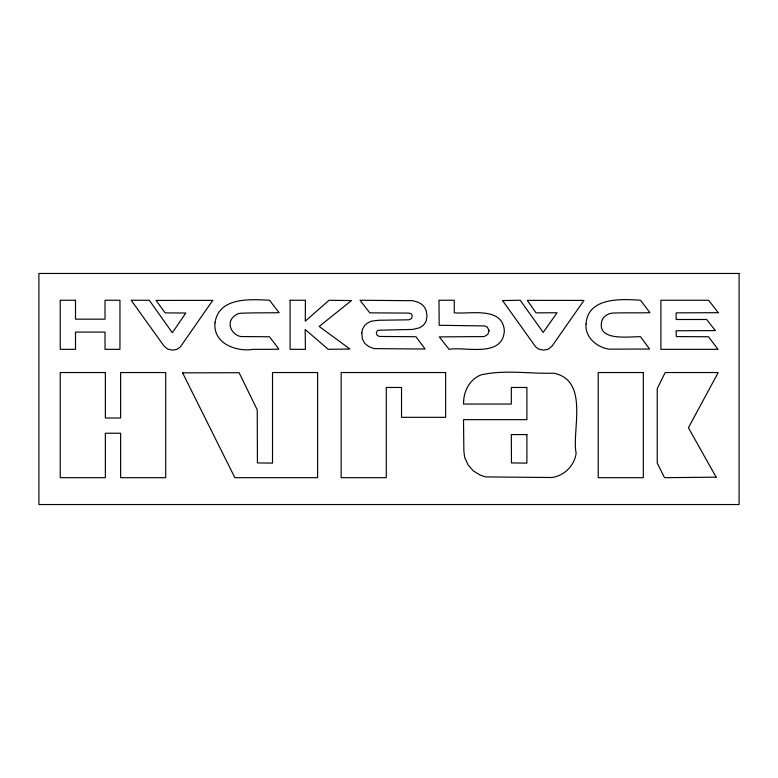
<?xml version="1.0" encoding="UTF-8"?>
<svg xmlns="http://www.w3.org/2000/svg" width="778" height="778" viewBox="0 0 778 778"><rect width="100%" height="100%" fill="white"/><g stroke="black" fill="none" stroke-linecap="round" stroke-linejoin="round"><path stroke-width="1.17" d="M290.087 300.25L290.087 349.332L305.423 349.332L305.171 329.502L328.277 349.332L349.935 349.04L319.175 326.449L351.491 300.58L329.065 300.259L305.287 321.139L305.404 300.25L290.087 300.25M215.039 322.734C212.715 343.361 236.356 352.162 253.229 349.332C261.758 349.283 270.297 349.439 278.816 349.147C275.859 344.907 272.563 340.91 269.489 336.767L240.84 336.553C232.68 335.114 226.699 325.116 232.301 318.027C234.343 315.625 237.251 313.544 240.47 313.252C253.346 312.707 266.251 312.921 279.127 312.688L269.499 300.25C250.467 299.277 218.832 296.875 215.039 322.734M586.029 324.125C584.764 337.214 596.901 347.338 608.989 349.147L649.601 349.05L640.489 336.728C629.947 336.32 595.121 342.164 602.191 319.709C604.535 315.44 609.32 312.785 614.182 313.019C626.105 312.63 638.038 313.067 649.941 312.659L640.518 300.25C621.671 298.947 587.691 297.011 586.029 324.125M489.07 330.718L487.855 334.316L484.276 336.563L439.307 336.893L449.12 349.361C464.69 346.288 502.043 358.298 504.348 331.234C503.23 305.958 469.231 314.448 454.264 312.805L454.264 300.25L438.996 300.25L439.171 325.292L484.655 325.933L487.329 327.11L489.07 330.718M361.809 333.033L362.373 338.848L364.814 343.468L368.879 346.618L374.15 348.622L425.099 349.021L415.958 336.728L379.401 336.456L377.165 335.347L376.338 333.013L377.272 330.738L378.876 330.212L412.603 329.434L419.624 327.771L423.426 325.233L426.052 321.46L427.015 316.238L426.305 311.044L424.662 307.378L422.007 304.47L418.34 302.311L412.71 300.697L360.019 300.25L369.783 312.853L408.936 313.096L411.397 313.874L412.214 316.062L411.62 318.513L408.644 319.816L378.876 320.254L371.583 321.12L367.411 323.074L364.551 325.603L362.354 329.512L361.809 333.033M463.669 400.777L463.455 404.054L511.311 404.054L511.311 387.473L526.9 387.473L526.9 419.643L463.513 419.643L463.853 450.851L464.68 457.522L468.161 464.972L473.287 470.885L480.211 475.086L485.803 476.924L551.942 477.517C564.293 475.747 574.378 465.682 576.148 453.311C571.47 431.275 589.792 380.199 553.644 373.207C529.643 373.936 504.543 369.501 481.057 374.889C470.496 378.905 464.233 389.836 463.669 400.777M502.578 300.561L535.604 346.774L538.823 349.147L543.647 350.149L548.325 349.186L552.03 346.132L583.967 300.415L527.309 300.386L536.023 312.863L557.077 312.756L543.2 332.42L520.21 300.25L502.578 300.561M716.149 477.167L664.538 477.682L657.245 463.095L657.245 388.562L665.18 372.545L718.201 372.545L688.413 427.774L716.149 477.167M212.734 300.386L180.302 347.007L176.791 349.41L172.483 350.129L167.756 349.137L163.964 345.957L131.171 300.25L149.298 300.279L172.337 332.741L185.825 313.019L165.14 312.902L156.077 300.415L212.734 300.386M182.606 372.847L234.868 477.673L317.619 477.682L317.619 372.545L272.514 372.545L272.514 463.105L257.421 462.929L257.236 409.86L239.109 372.711L182.606 372.847M718.25 312.688L676.15 312.853L676.15 319.486L706.619 319.486L715.371 330.592L676.121 330.767L676.315 336.563L708.486 336.767L717.997 349.332L660.892 349.332L660.892 300.25L708.622 300.25L718.25 312.688M739.1 273.467L38.9 273.467L38.9 504.533L739.1 504.533L739.1 273.467M75.505 300.25L60.246 300.25L60.246 349.332L75.505 349.332L75.505 332.089L105.02 332.089L105.02 349.332L119.948 349.332L119.948 300.25L105.02 300.25L105.02 319.155L75.505 319.155L75.505 300.25M105.351 372.545L60.246 372.545L60.246 477.682L105.351 477.682L105.351 433.239L120.609 433.239L120.609 477.682L165.714 477.682L165.714 372.545L120.609 372.545L120.609 417.99L105.351 417.99L105.351 372.545M445.638 372.545L341.163 372.545L341.163 477.682L386.277 477.682L386.277 387.473L401.526 387.473L401.526 417.319L445.638 417.319L445.638 372.545M643.309 372.545L598.204 372.545L598.204 477.682L643.309 477.682L643.309 372.545M526.9 434.571L511.302 434.571L511.477 462.929L526.9 463.105L526.9 434.571"/></g></svg>
